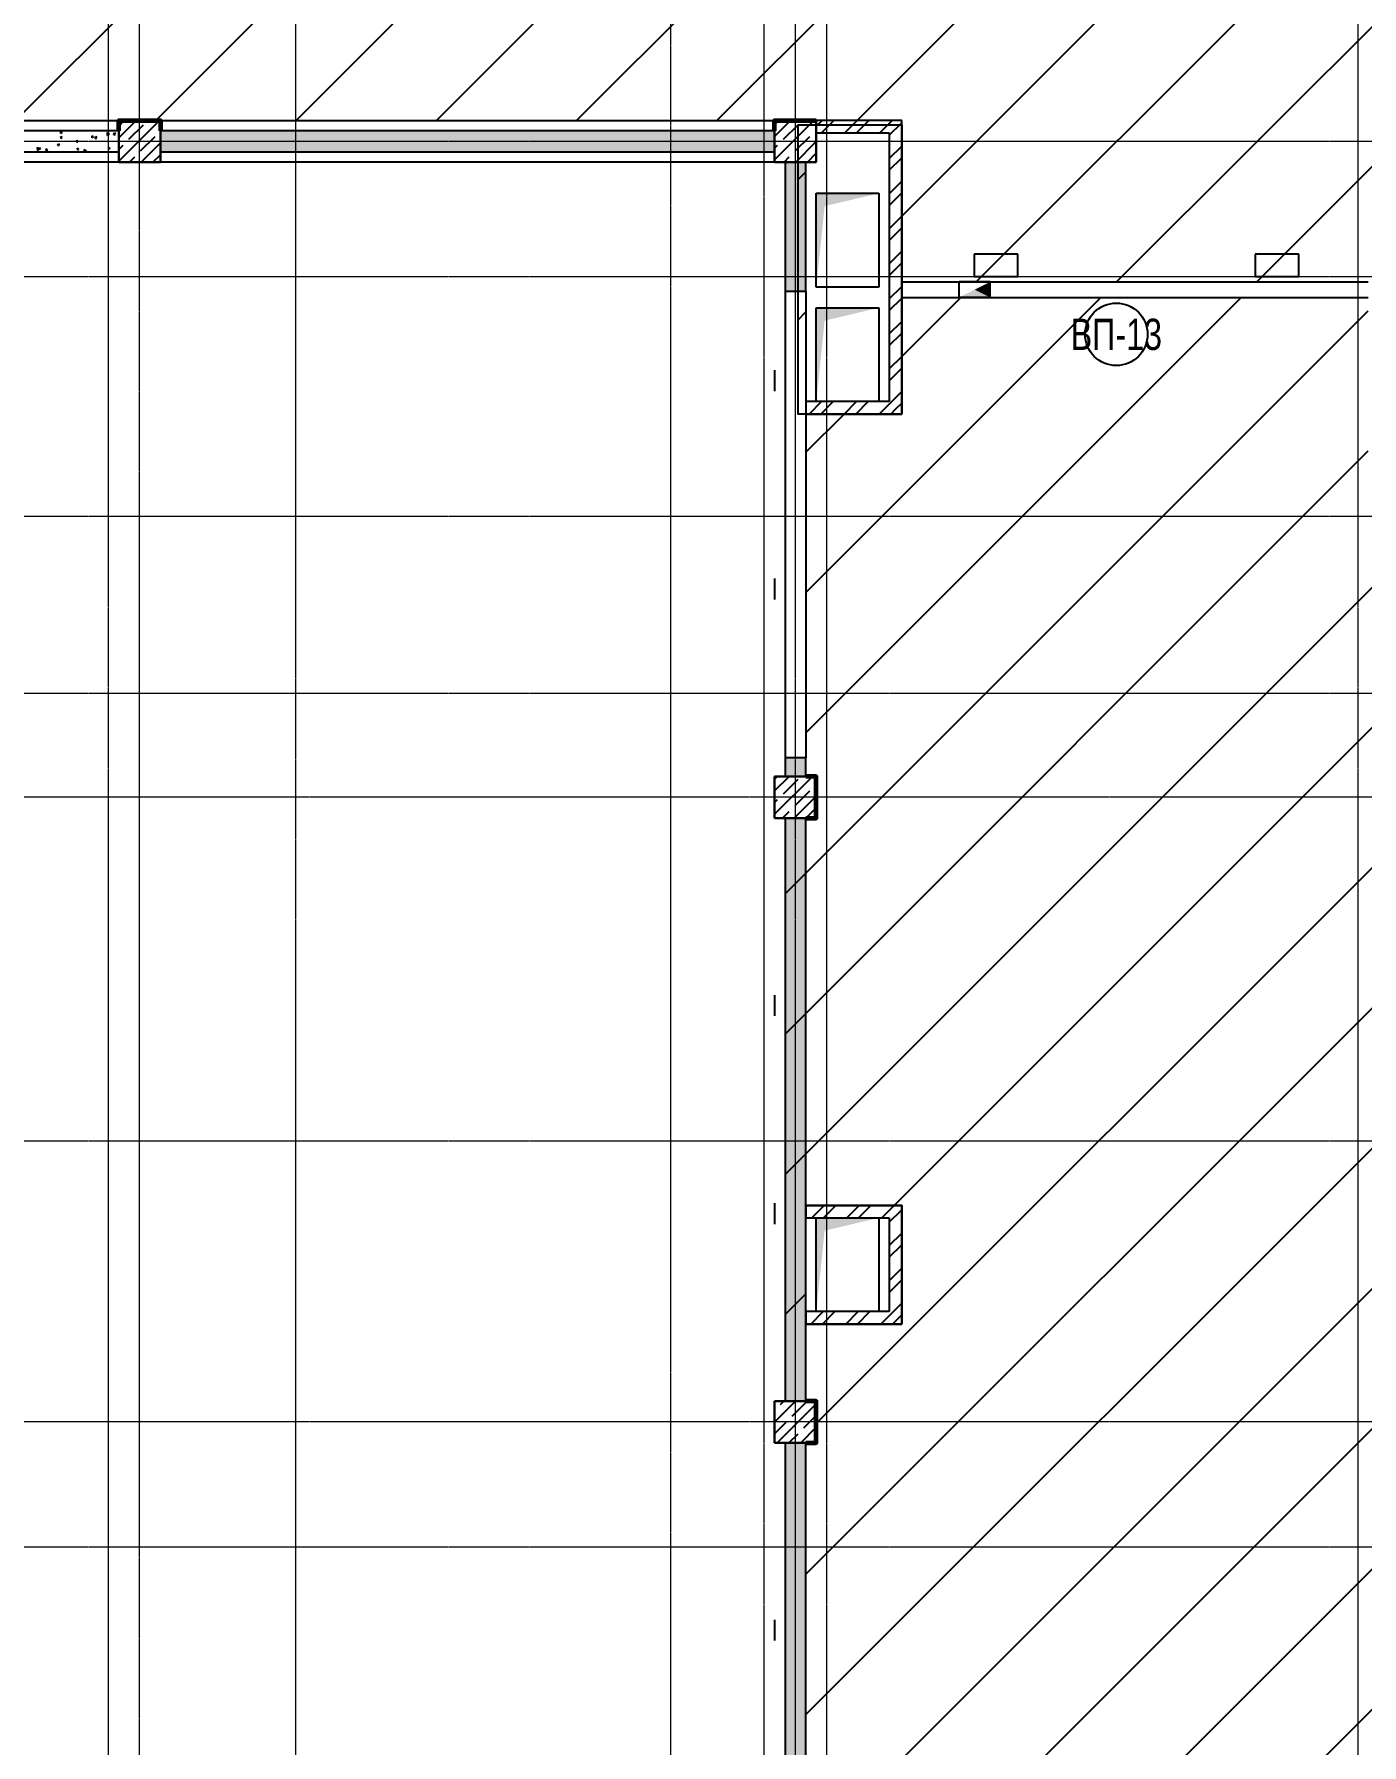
# Model space of a CAD drawing. Header units: millimetres. Extents: x 538266 to 1167394, y 114608 to 637157.
# Drawn here: x 1051723 to 1064473, y 569869 to 586297 of the extents above; entities that cross this region are included whole.
import ezdxf
from ezdxf.enums import TextEntityAlignment as Align

# ---------------------------------------------------------------- set-up
doc = ezdxf.new("R2010")
doc.units = ezdxf.units.MM
doc.linetypes.add('CENTER2', pattern=[28.575, 19.05, -3.175, 3.175, -3.175])
doc.linetypes.add('HIDDEN2', pattern=[4.7625, 3.175, -1.5875])
doc.layers.get('Defpoints').update_dxf_attribs({"color": 140})
for name, color, linetype, lineweight in [('0) шт стен 3 эт', 150, 'Continuous', 60), ('АР_Витраж марка', 140, 'Continuous', 9), ('АР_Колонны', 70, 'Continuous', 30), ('АР_Стены ЖБ', 7, 'Continuous', 35), ('АР_Стены кирпич', 32, 'Continuous', 20), ('АР_Стены ПЕНОблок', 52, 'Continuous', 20), ('АР_Штриховка', 8, 'Continuous', 0), ('СС_Отверстия', 72, 'Continuous', 9)]:
    doc.layers.add(name, color=color, linetype=linetype, lineweight=lineweight)
for name, color, linetype, lineweight, plot in [('АР_Делит', 120, 'Continuous', 0, False), ('КР_Балки-0.5', 60, 'Continuous', 50, False), ('РД_Проем', 230, 'Continuous', 0, False)]:
    doc.layers.add(name, color=color, linetype=linetype, lineweight=lineweight, plot=plot)
doc.layers.add('МАГНИТЫ', color=7, linetype='Continuous', lineweight=30, true_color=0xd100d1)
doc.layers.add('РД_Оси_100', color=7, linetype='Continuous', lineweight=0, true_color=0x525252)
doc.layers.add('РД_Витраж_перегородка', color=7, linetype='Continuous', true_color=0x148aff)
doc.layers.add('ФВ-5', color=7, linetype='Continuous')
doc.styles.add('Arial_09', font='ARIALN.TTF', dxfattribs={"width": 0.9})
pattern_1 = [(95, (480135.4, 374055.5), (140.09465, 117.55338), [19.05, -209.55]), (40, (480135.4, 374055.5), (-160.01845, 110.17673), [15.24, -167.64058]), (145.451445, (480147.07, 374065.29), (-19.9238, 227.7301), [16.19001, -178.09024]), (91.1842, (480099.48, 374091.41), (221.41024, 161.95341), [28.575, -314.325]), (141.63556, (480117.93, 374104.9), (-7.08662, 342.82676), [24.28502, -267.1356]), (36.18415, (480099.48, 374091.4), (-7.08662, 342.82676), [22.85997, -251.45973]), (66, (480126.42, 374100.4), (179.51998, 34.89515), [19.05, -209.55]), (11, (480126.42, 374100.4), (-86.53993, 173.94119), [15.24, -167.64]), (116.451445, (480141.38, 374103.3), (92.98005, 208.83634), [16.19001, -178.08994]), (82.5, (480135.4, 374055.49), (-57.605469, 61.973414), [0, -165.608, 0, -170.18, 0, -168.275]), (52.5, (480135.4, 374055.49), (-23.589727, 118.087), [0, -97.028, 0, -161.798, 0, -64.135]), (12.5, (480095.345, 374015.44), (99.927863, 91.826196), [0, -63.5, 0, -198.12, 0, -262.89]), (2.5, (480077.38, 373997.48), (86.763904, 122.722393), [0, -82.55, 0, -131.572, 0, -186.69])]

# ---------------------------------------------------------------- blocks, each defined once
blk = doc.blocks.new('СОШ_2200_АР_ОСИ_М100_28.05.24')
at = {"layer": 'АР_Делит', "color": 251, "linetype": 'CENTER2', "true_color": 0x636466}
for p, q in [((-5954.958, 87200), (47367.08, 87200)), ((-5954.958, 83200), (47367.08, 83200))]:
    blk.add_line(p, q, dxfattribs=at)
at = {"layer": 'РД_Оси_100', "color": 251, "linetype": 'CENTER2', "true_color": 0x636466}
for p, q in [((-5954.958, 88500), (119910, 88500)), ((-5954.958, 84900), (119910, 84900)), ((119910, 82200), (-5954.958, 82200)), ((-5954.958, 78900), (119910, 78900)), ((119910, 76200), (-5954.958, 76200)), ((-5954.958, 75000), (119910, 75000))]:
    blk.add_line(p, q, dxfattribs=at)
for points in [[(5849.555, 139938.679), (6000, 139538.679), (6000, -6194.559)], [(6300, -6195.83), (6300, 139538.679), (6450, 139938.679)], [(7800, -6155), (7800, 139938.679)], [(11400, 139938.679), (11400, -6155)], [(12000.12, -6155), (12300, -5755), (12300, 139538.679), (12000, 139938.679)], [(12600, -6155), (12600, 139938.679)], [(13200, -6155), (12900, -5755), (12900, 139538.679), (13220.167, 139939.357)], [(17850, 139938.679), (18000, 139538.679), (18000, -6194.092)]]:
    blk.add_lwpolyline(points, dxfattribs=at)
blk = doc.blocks.new('МаркаВитража1')
at = {"layer": 'Defpoints'}
blk.add_circle((0, 0), 3, dxfattribs=at)
at = {"color": 0, "linetype": 'ByBlock', "lineweight": -2, "style": 'Arial_09', "width": 0.9}
blk.add_attdef('АР-ОКНО:НАИМЕНОВАНИЕ', text='', height=3, dxfattribs=at).set_placement((0, 0), align=Align.MIDDLE)
blk = doc.blocks.new('3_этаж1')
at = {"layer": 'АР_Штриховка', "linetype": 'Continuous', "lineweight": 25, "true_color": 0x000000}
h = blk.add_hatch(dxfattribs=at)
h.set_pattern_fill('AR-CONC', color=18, angle=-315, style=0)
h.set_pattern_definition([(95, (480135.4, 374055.5), (140.09465, 117.55338), [19.05, -209.55]), (40, (480135.4, 374055.5), (-160.01845, 110.17673), [15.24, -167.64058]), (145.451445, (480147.07, 374065.29), (-19.9238, 227.7301), [16.19001, -178.09024]), (91.1842, (480099.48, 374091.41), (221.41024, 161.95341), [28.575, -314.325]), (141.63556, (480117.93, 374104.9), (-7.08662, 342.82676), [24.28502, -267.1356]), (36.18415, (480099.48, 374091.4), (-7.08662, 342.82676), [22.85997, -251.45973]), (66, (480126.42, 374100.4), (179.51998, 34.89515), [19.05, -209.55]), (11, (480126.42, 374100.4), (-86.53993, 173.94119), [15.24, -167.64]), (116.451445, (480141.38, 374103.3), (92.98005, 208.83634), [16.19001, -178.08994]), (82.5, (480135.4, 374055.49), (-57.605469, 61.973414), [0, -165.608, 0, -170.18, 0, -168.275]), (52.5, (480135.4, 374055.49), (-23.589727, 118.087), [0, -97.028, 0, -161.798, 0, -64.135]), (12.5, (480095.345, 374015.44), (99.927863, 91.826196), [0, -63.5, 0, -198.12, 0, -262.89]), (2.5, (480077.38, 373997.48), (86.763904, 122.722393), [0, -82.55, 0, -131.572, 0, -186.69])])
h.paths.add_polyline_path([(690884, 585369), (690884, 585169), (696784, 585169), (696784, 585369)], flags=0)
h = blk.add_hatch(dxfattribs=at)
h.set_pattern_fill('ANSI32', color=18, scale=25, style=0)
h.set_pattern_definition([(45, (480135.4, 374055.5), (-168.3798, 168.3798), []), (45, (480247.65, 374055.5), (-168.3798, 168.3798), [])])
h.paths.add_polyline_path([(697184, 585469), (697184, 585349), (697884, 585349), (698004, 585469)], flags=0)
h = blk.add_hatch(dxfattribs=at)
h.set_pattern_fill('ANSI32', color=18, scale=25, angle=-360, style=0)
h.set_pattern_definition([(45, (480135.4, 374055.5), (-168.3798, 168.3798), []), (45, (480247.65, 374055.5), (-168.3798, 168.3798), [])])
h.paths.add_polyline_path([(698004, 585469), (697884, 585349), (697884, 582769), (698004, 582649)], flags=0)
h = blk.add_hatch(dxfattribs=at)
h.set_pattern_fill('AR-CONC', color=18, angle=-315, style=0)
h.set_pattern_definition(pattern_1)
h.paths.add_polyline_path([(697084, 585069), (696884, 585069), (696884, 583829), (697084, 583829)], flags=0)
h.paths.add_polyline_path([(697084, 579349), (696884, 579349), (696884, 579169), (697084, 579169)], flags=0)
h = blk.add_hatch(dxfattribs=at)
h.set_pattern_fill('ANSI32', color=18, scale=25, angle=360, style=0)
h.set_pattern_definition([(45, (480135.4, 374055.5), (-168.3798, 168.3798), []), (45, (480247.65, 374055.5), (-168.3798, 168.3798), [])])
h.paths.add_polyline_path([(698004, 582649), (697884, 582769), (697084, 582769), (697084, 582649)], flags=0)
h = blk.add_hatch(dxfattribs=at)
h.set_pattern_fill('AR-CONC', color=18, angle=-315, style=0)
h.set_pattern_definition(pattern_1)
h.paths.add_polyline_path([(697084, 578769), (696884, 578769), (696884, 573169), (697084, 573169)], flags=0)
h = blk.add_hatch(dxfattribs=at)
h.set_pattern_fill('ANSI32', color=18, scale=25, style=0)
h.set_pattern_definition([(45, (480135.4, 374055.5), (-168.3798, 168.3798), []), (45, (480247.65, 374055.5), (-168.3798, 168.3798), [])])
h.paths.add_polyline_path([(697084, 575049), (697084, 574929), (697884, 574929), (698004, 575049)], flags=0)
h = blk.add_hatch(dxfattribs=at)
h.set_pattern_fill('ANSI32', color=18, scale=25, angle=-360, style=0)
h.set_pattern_definition([(45, (480135.4, 374055.5), (-168.3798, 168.3798), []), (45, (480247.65, 374055.5), (-168.3798, 168.3798), [])])
h.paths.add_polyline_path([(698004, 575049), (697884, 574929), (697884, 574029), (698004, 573909)], flags=0)
h = blk.add_hatch(dxfattribs=at)
h.set_pattern_fill('ANSI32', color=18, scale=25, angle=-360, style=0)
h.set_pattern_definition([(45, (480135.4, 374055.5), (-168.3798, 168.3798), []), (45, (480247.65, 374055.5), (-168.3798, 168.3798), [])])
h.paths.add_polyline_path([(697084, 574029), (697084, 573909), (698004, 573909), (697884, 574029)], flags=0)
h = blk.add_hatch(dxfattribs=at)
h.set_pattern_fill('AR-CONC', color=18, angle=-315, style=0)
h.set_pattern_definition(pattern_1)
h.paths.add_polyline_path([(697084, 572769), (696884, 572769), (696884, 567166), (697084, 567166)], flags=0)
at = {"layer": 'СС_Отверстия', "linetype": 'Continuous', "lineweight": 25, "true_color": 0x000000}
for points in [[(698855, 583769), (698855, 583919), (698705, 583844)], [(698555, 583769), (698855, 583769), (698705, 583844)]]:
    blk.add_hatch(color=18, dxfattribs=at).paths.add_polyline_path(points, flags=0)
at = {"color": 18, "linetype": 'Continuous', "lineweight": 25, "true_color": 0x000000}
for p, q in [((697184, 583869), (697184, 584769)), ((697184, 584769), (697784, 584769)), ((697784, 584769), (697784, 583869)), ((697784, 583869), (697184, 583869)), ((697184, 582769), (697184, 583669)), ((697184, 583669), (697784, 583669)), ((697784, 583669), (697784, 582769)), ((697784, 582769), (697184, 582769)), ((697184, 574029), (697184, 574929)), ((697184, 574929), (697784, 574929)), ((697784, 574929), (697784, 574029)), ((697784, 574029), (697184, 574029))]:
    blk.add_line(p, q, dxfattribs=at)
for points in [[(697184, 583869), (697184, 584769), (697264, 584646), (697784, 584769)], [(697184, 582769), (697184, 583669), (697264, 583546), (697784, 583669)], [(697184, 574029), (697184, 574929), (697264, 574806), (697784, 574929)]]:
    blk.add_solid(points, dxfattribs=at)
at = {"layer": 'АР_Колонны', "color": 18, "linetype": 'HIDDEN2', "lineweight": 25, "true_color": 0x000000}
for p, q in [((690484, 585469), (690884, 585469)), ((690484, 585069), (690484, 585469)), ((690884, 585469), (690884, 585069)), ((696784, 585469), (697184, 585469)), ((696784, 585069), (696784, 585469)), ((697184, 585469), (697184, 585069)), ((690884, 585069), (690484, 585069)), ((697184, 585069), (696784, 585069)), ((696784, 579169), (697184, 579169)), ((696784, 578769), (696784, 579169)), ((697184, 579169), (697184, 578769)), ((697184, 578769), (696784, 578769)), ((696784, 573169), (697184, 573169)), ((696784, 572769), (696784, 573169)), ((697184, 573169), (697184, 572769)), ((697184, 572769), (696784, 572769))]:
    blk.add_line(p, q, dxfattribs=at)
at = {"layer": 'АР_Колонны', "color": 18, "linetype": 'Continuous', "lineweight": 25, "true_color": 0x000000}
for p, q in [((690884, 585469), (690484, 585469)), ((690484, 585469), (690484, 585069)), ((690884, 585469), (690484, 585469)), ((690484, 585469), (690484, 585069)), ((690884, 585069), (690884, 585469)), ((690884, 585069), (690884, 585469)), ((697184, 585469), (696784, 585469)), ((696784, 585469), (696784, 585069)), ((697184, 585469), (696784, 585469)), ((696784, 585469), (696784, 585069)), ((697184, 585069), (697184, 585469)), ((697184, 585069), (697184, 585469)), ((690484, 585069), (690884, 585069)), ((690484, 585069), (690884, 585069)), ((696784, 585069), (697184, 585069)), ((696784, 585069), (697184, 585069)), ((697184, 579169), (696784, 579169)), ((696784, 579169), (696784, 578769)), ((697184, 579169), (696784, 579169)), ((696784, 579169), (696784, 578769)), ((697184, 578769), (697184, 579169)), ((697184, 578769), (697184, 579169)), ((696784, 578769), (697184, 578769)), ((696784, 578769), (697184, 578769)), ((697184, 573169), (696784, 573169)), ((696784, 573169), (696784, 572769)), ((697184, 573169), (696784, 573169)), ((696784, 573169), (696784, 572769)), ((697184, 572769), (697184, 573169)), ((697184, 572769), (697184, 573169)), ((696784, 572769), (697184, 572769)), ((696784, 572769), (697184, 572769))]:
    blk.add_line(p, q, dxfattribs=at)
at = {"layer": 'АР_Стены ЖБ', "color": 18, "linetype": 'Continuous', "lineweight": 25, "true_color": 0x000000}
for p, q in [((690884, 585469), (690484, 585469)), ((690484, 585469), (690484, 585069)), ((690884, 585069), (690884, 585469)), ((697184, 585469), (696784, 585469)), ((696784, 585469), (696784, 585069)), ((697184, 585069), (697184, 585469)), ((690484, 585069), (690884, 585069)), ((696784, 585069), (697184, 585069)), ((697184, 579169), (696784, 579169)), ((696784, 579169), (696784, 578769)), ((697184, 578769), (697184, 579169)), ((696784, 578769), (697184, 578769)), ((697184, 573169), (696784, 573169)), ((696784, 573169), (696784, 572769)), ((697184, 572769), (697184, 573169)), ((696784, 572769), (697184, 572769))]:
    blk.add_line(p, q, dxfattribs=at)
at = {"layer": 'АР_Стены кирпич', "color": 18, "linetype": 'Continuous', "lineweight": 25, "true_color": 0x000000}
for p, q in [((697184, 585469), (697184, 585349)), ((698004, 585469), (697184, 585469)), ((697184, 585349), (697884, 585349)), ((697884, 585349), (697884, 582769)), ((698004, 582649), (698004, 585469)), ((697884, 582769), (697084, 582769)), ((697084, 582769), (697084, 582649)), ((697084, 582649), (698004, 582649)), ((697084, 575049), (697084, 574929)), ((698004, 575049), (697084, 575049)), ((698004, 573909), (698004, 575049)), ((697084, 574929), (697884, 574929)), ((697884, 574929), (697884, 574029)), ((697084, 574029), (697084, 573909)), ((697884, 574029), (697084, 574029)), ((697084, 573909), (698004, 573909))]:
    blk.add_line(p, q, dxfattribs=at)
at = {"layer": 'АР_Стены ПЕНОблок', "color": 18, "linetype": 'Continuous', "lineweight": 25, "true_color": 0x000000}
for p, q in [((690484, 585369), (684784, 585369)), ((690484, 585169), (690484, 585369)), ((690884, 585369), (690884, 585169)), ((696784, 585369), (690884, 585369)), ((696784, 585169), (696784, 585369)), ((684784, 585169), (690484, 585169)), ((690884, 585169), (696784, 585169)), ((697084, 585069), (696884, 585069)), ((696884, 585069), (696884, 583829)), ((697084, 583829), (697084, 585069)), ((696884, 583829), (697084, 583829)), ((697084, 579349), (696884, 579349)), ((696884, 579349), (696884, 579169)), ((697084, 579169), (697084, 579349)), ((696884, 579169), (697084, 579169)), ((697084, 578769), (696884, 578769)), ((696884, 578769), (696884, 573169)), ((697084, 573169), (697084, 578769)), ((696884, 573169), (697084, 573169)), ((697084, 572769), (696884, 572769)), ((696884, 572769), (696884, 567166)), ((697084, 567166), (697084, 572769))]:
    blk.add_line(p, q, dxfattribs=at)
at = {"layer": 'АР_Штриховка', "color": 18, "linetype": 'Continuous', "lineweight": 25, "true_color": 0x000000}
for p, q in [((689927, 585342), (689927, 585369)), ((689927, 585342), (689945, 585356)), ((689945, 585356), (689929, 585369)), ((690377, 585323), (690376, 585352)), ((690395, 585337), (690376, 585352)), ((690437, 585332), (690445, 585349)), ((690452, 585335), (690445, 585349)), ((690484, 585302), (690651, 585469)), ((690484, 585077), (690875, 585469)), ((690484, 585414), (690538, 585469)), ((690582, 585288), (690722, 585428)), ((696784, 585316), (696937, 585469)), ((696784, 585091), (697161, 585469)), ((696784, 585428), (696825, 585469)), ((696868, 585288), (697009, 585428)), ((697177, 585372), (697184, 585379)), ((689706, 585180), (689705, 585209)), ((689724, 585194), (689705, 585209)), ((689705, 585180), (689724, 585194)), ((689719, 585192), (689727, 585210)), ((689719, 585192), (689734, 585195)), ((689734, 585195), (689727, 585210)), ((689790, 585177), (689788, 585196)), ((689801, 585186), (689788, 585195)), ((689790, 585177), (689802, 585187)), ((689899, 585227), (689906, 585245)), ((689899, 585227), (689914, 585230)), ((689914, 585230), (689906, 585245)), ((689930, 585295), (689928, 585314)), ((689941, 585304), (689928, 585313)), ((689930, 585295), (689942, 585304)), ((690078, 585262), (690086, 585280)), ((690078, 585262), (690093, 585265)), ((690093, 585265), (690086, 585280)), ((690090, 585184), (690088, 585203)), ((690101, 585194), (690088, 585203)), ((690090, 585184), (690102, 585194)), ((690155, 585169), (690155, 585190)), ((690174, 585175), (690155, 585190)), ((690241, 585311), (690228, 585320)), ((690230, 585302), (690229, 585321)), ((690230, 585302), (690242, 585312)), ((690258, 585297), (690265, 585315)), ((690258, 585297), (690273, 585300)), ((690273, 585300), (690265, 585314)), ((690377, 585323), (690395, 585337)), ((690401, 585201), (690388, 585210)), ((690390, 585192), (690389, 585211)), ((690390, 585192), (690402, 585202)), ((690437, 585332), (690452, 585335)), ((690484, 585189), (690526, 585232)), ((690694, 585176), (690835, 585316)), ((690700, 585069), (690884, 585253)), ((696784, 585203), (696812, 585232)), ((696981, 585176), (697121, 585316)), ((696986, 585069), (697184, 585267)), ((690165, 585169), (690174, 585175)), ((690587, 585069), (690638, 585120)), ((690812, 585069), (690884, 585140)), ((696874, 585069), (696924, 585120)), ((697098, 585069), (697184, 585154)), ((696784, 579029), (696923, 579169)), ((696784, 578805), (697147, 579169)), ((696784, 579142), (696811, 579169)), ((696868, 579002), (697009, 579142)), ((696784, 578917), (696812, 578946)), ((696972, 578769), (697184, 578980)), ((696981, 578890), (697121, 579030)), ((697177, 579086), (697184, 579093)), ((696860, 578769), (696924, 578833)), ((697093, 578777), (697184, 578868)), ((696784, 572968), (696985, 573169)), ((696784, 573080), (696784, 573080)), ((696809, 572769), (697184, 573143)), ((696840, 573137), (696872, 573169)), ((696952, 573024), (697093, 573165)), ((697065, 572912), (697184, 573031)), ((696784, 572855), (696896, 572968)), ((696921, 572769), (697009, 572856)), ((697034, 572769), (697184, 572919)), ((697177, 572800), (697184, 572806))]:
    blk.add_line(p, q, dxfattribs=at)
at = {"layer": 'КР_Балки-0.5', "color": 18, "lineweight": 25, "ltscale": 200, "true_color": 0x000000}
for p, q in [((684784, 585469), (696784, 585469)), ((696784, 585469), (696784, 585069)), ((696784, 585069), (684784, 585069)), ((696784, 583069), (696784, 582869)), ((696784, 581069), (696784, 580869)), ((696784, 579069), (696784, 578869)), ((696784, 577069), (696784, 576869)), ((696784, 575069), (696784, 574869)), ((696784, 573069), (696784, 572869)), ((696784, 571069), (696784, 570869))]:
    blk.add_line(p, q, dxfattribs=at)
at = {"layer": 'МАГНИТЫ', "color": 18, "lineweight": 25, "true_color": 0x000000}
for p, q in [((699120, 584185), (698700, 584185)), ((698700, 584185), (698700, 583969)), ((699120, 583969), (699120, 584185)), ((701820, 584185), (701400, 584185)), ((701400, 584185), (701400, 583969)), ((701820, 583969), (701820, 584185)), ((698700, 583969), (699120, 583969)), ((701400, 583969), (701820, 583969))]:
    blk.add_line(p, q, dxfattribs=at)
at = {"layer": 'РД_Витраж_перегородка', "color": 18, "linetype": 'Continuous', "lineweight": 25, "true_color": 0x000000}
for p, q in [((698004, 583919), (702484, 583919)), ((698004, 583769), (702484, 583769))]:
    blk.add_line(p, q, dxfattribs=at)
at = {"layer": 'РД_Проем', "color": 18, "linetype": 'Continuous', "lineweight": 25, "true_color": 0x000000}
for p, q in [((696884, 583829), (696884, 579349)), ((697084, 583829), (697084, 579349))]:
    blk.add_line(p, q, dxfattribs=at)
at = {"layer": 'СС_Отверстия', "color": 18, "linetype": 'Continuous', "lineweight": 25, "true_color": 0x000000}
for p, q in [((698855, 583919), (698555, 583919)), ((698555, 583769), (698555, 583919)), ((698855, 583769), (698855, 583919)), ((698855, 583769), (698555, 583769))]:
    blk.add_line(p, q, dxfattribs=at)
at = {"layer": 'АР_Витраж марка', "color": 18, "linetype": 'Continuous', "lineweight": 25, "true_color": 0x000000, "xscale": 100, "yscale": 100, "zscale": 100}
blk.add_blockref('МаркаВитража1', (700066, 583415), dxfattribs=at).add_auto_attribs({'АР-ОКНО:НАИМЕНОВАНИЕ': 'ВП-13'})

msp = doc.modelspace()

# ---------------------------------------------------------------- hatches: boundary and pattern name
at = {"layer": 'ФВ-5'}
h = msp.add_hatch(dxfattribs=at)
h.set_pattern_fill('ANSI31', color=3, scale=300)
h.paths.add_polyline_path([(1091869, 587369), (1091834, 587369), (1091834, 587419), (1090314, 587419), (1090314, 587419), (1090314, 587419), (1086284, 587419), (1085784, 587419), (1085504, 587419), (1081754, 587418), (1081751, 587418), (1080284, 587419), (1079784, 587419), (1079784, 587569), (1075034, 587569), (1075034, 587569), (1074834, 587569), (1070834, 587569), (1070834, 587319), (1070334, 587319), (1070334, 587319), (1070491, 587319), (1070834, 587662), (1070834, 587769), (1070828, 587769), (1070834, 587774), (1070834, 587819), (1070766, 587819), (1070334, 587386), (1070334, 587319), (1070378, 587319), (1070378, 587319), (1070334, 587319), (1070334, 587769), (1064991, 587769), (1064984, 587761), (1064984, 587537), (1064984, 587537), (1064984, 587319), (1064484, 587319), (1064484, 587569), (1059291, 587569), (1059284, 587562), (1059284, 587319), (1058784, 587319), (1058784, 587569), (1052984, 587569), (1052984, 587319), (1052984, 587319), (1052484, 587319), (1052484, 587569), (1052284, 587569), (1052284, 587569), (1051180, 587569), (1050734, 587569), (1048404, 587569), (1048404, 587249), (1046834, 587249), (1046834, 585469), (1052534, 585469), (1052534, 585469), (1052934, 585469), (1058834, 585469), (1058834, 585469), (1059234, 585469), (1059234, 585069), (1059134, 585069), (1059134, 583829), (1059134, 579349), (1059134, 579169), (1059234, 579169), (1059234, 578769), (1058934, 578769), (1058934, 573169), (1059134, 573169), (1059234, 573169), (1059234, 572769), (1059134, 572769), (1059134, 567514), (1060054, 567514), (1060054, 567394), (1060054, 567049), (1060054, 565744), (1060545, 565744), (1060545, 565760), (1060964, 565760), (1063219, 565757), (1063219, 565786), (1063638, 565786), (1063638, 565744), (1064534, 565744), (1064534, 565744), (1064934, 565744), (1064934, 565744), (1070434, 565744), (1070434, 565744), (1070834, 565744), (1073834, 565744), (1073834, 565844), (1073934, 565844), (1073934, 568249), (1071614, 568249), (1071614, 570169), (1071614, 573589), (1073214, 573589), (1073214, 575469), (1073214, 577189), (1073934, 577189), (1073934, 579719), (1073834, 579719), (1073834, 580219), (1073934, 580219), (1073934, 581664), (1074134, 581664), (1074134, 580219), (1074234, 580219), (1074234, 580969), (1075894, 580969), (1075894, 580369), (1090174, 580369), (1090174, 580969), (1091834, 580969), (1091834, 580219), (1091924, 580219), (1091924, 583769), (1091834, 583769), (1091834, 583969), (1088484, 583969), (1087785, 583969, -0.384338), (1088054, 583670, -1), (1087454, 583670, -0.384338), (1087724, 583969), (1086884, 583969), (1086284, 583969), (1086284, 583719), (1085954, 583719), (1085954, 581499), (1085034, 581499), (1082160, 581484, -0.414214), (1082460, 581184, -1), (1081860, 581184, -0.414214), (1082160, 581484), (1081034, 581499), (1080114, 581499), (1080114, 582419), (1080114, 583519), (1080114, 583719), (1079784, 583719), (1079784, 583969), (1076654, 583969), (1076654, 583249), (1074134, 583249), (1074134, 583194), (1073934, 583194), (1073934, 583769), (1073834, 583769), (1070834, 583769), (1070434, 583769), (1070434, 583889), (1069154, 583889), (1066945, 583889), (1064934, 583889), (1064934, 583769), (1064534, 583769), (1064534, 580169), (1064934, 580169), (1064934, 579769), (1064534, 579769), (1064534, 580169), (1064534, 583769), (1064534, 583769), (1060605, 583769), (1060605, 583919), (1064534, 583919), (1064534, 584169), (1064934, 584169), (1070434, 584169), (1070434, 584169), (1070834, 584169), (1070834, 583919), (1073706, 583919), (1073826, 583919), (1073831, 583924), (1073834, 584169), (1074234, 584169), (1076534, 584169), (1079784, 584169), (1079784, 584219), (1080284, 584219), (1080284, 584169), (1085784, 584169), (1085784, 584219), (1086284, 584219), (1086284, 584169), (1086884, 584169), (1088484, 584169), (1091834, 584169), (1091924, 584169)])
h.paths.add_polyline_path([(1060054, 582649), (1059059, 582649), (1059059, 585428), (1060054, 585428)], flags=16)
h.paths.add_polyline_path([(1060054, 573909), (1059134, 573909), (1059134, 575049), (1060054, 575049)], flags=16)
h.paths.add_polyline_path([(1066054, 582749), (1070834, 582749), (1070834, 583889), (1066054, 583889)], flags=16)
h.paths.add_polyline_path([(1064534, 583769), (1066054, 583769), (1066054, 581649), (1064534, 581649)], flags=17)

# ---------------------------------------------------------------- linework, layer by layer
for points in [[(1060054, 582649), (1059059, 582649), (1059059, 585428), (1060054, 585428)], [(1060054, 573909), (1059134, 573909), (1059134, 575049), (1060054, 575049)]]:
    msp.add_lwpolyline(points, close=True)
at = {"layer": '0) шт стен 3 эт', "color": 2}
for points in [[(1052534, 585369), (1052534, 585469), (1052934, 585469), (1052934, 585369)], [(1058834, 585369), (1058834, 585469), (1059234, 585469)], [(1059134, 578769), (1059234, 578769), (1059234, 579169), (1059134, 579169)], [(1059134, 572769), (1059234, 572769), (1059234, 573169), (1059134, 573169)]]:
    msp.add_lwpolyline(points, dxfattribs=at)

# ---------------------------------------------------------------- block references
at = {"layer": '0) шт стен 3 эт', "color": 5, "lineweight": 25}
msp.add_blockref('3_этаж1', (362050, 0), dxfattribs=at)
at = {"layer": 'РД_Оси_100', "lineweight": 25}
msp.add_blockref('СОШ_2200_АР_ОСИ_М100_28.05.24', (1046434, 496769), dxfattribs=at)

doc.saveas('drawing.dxf')
